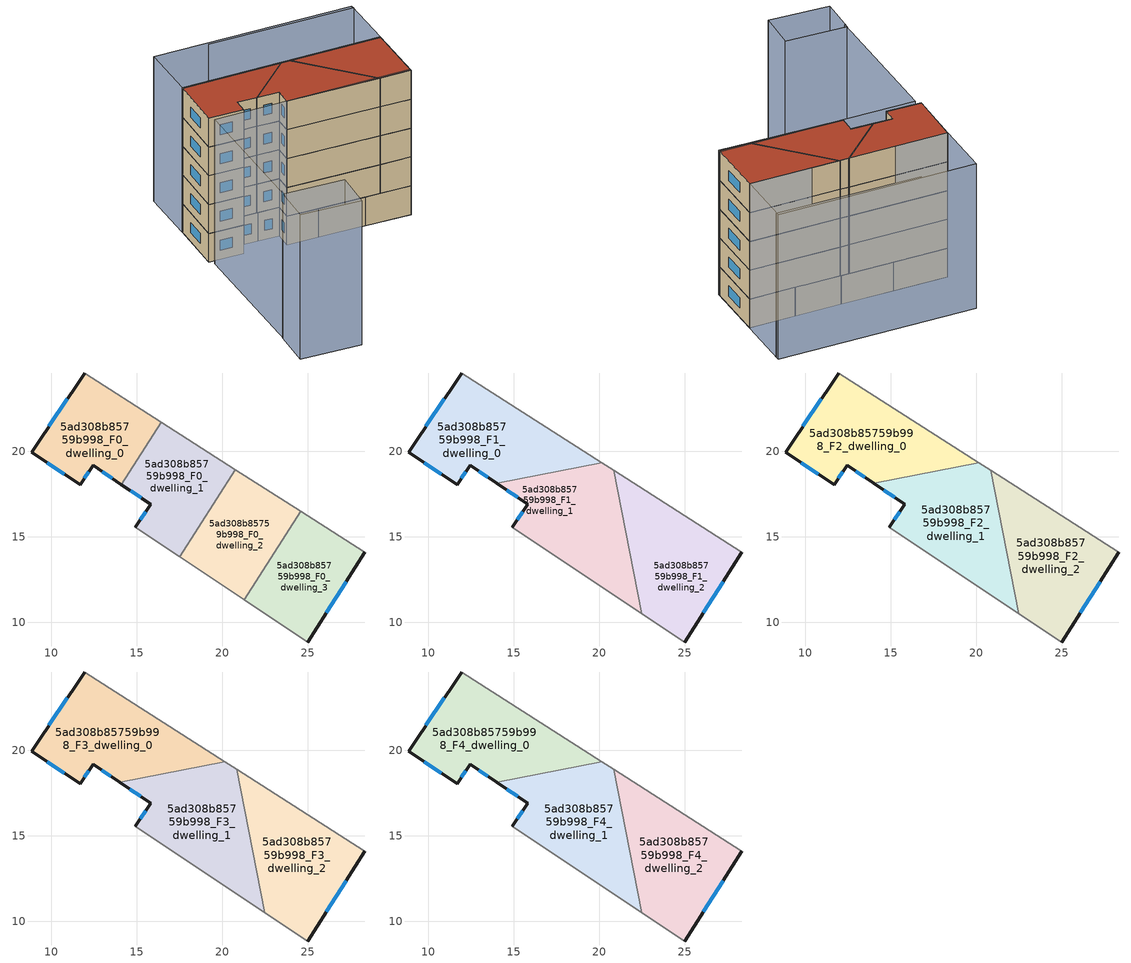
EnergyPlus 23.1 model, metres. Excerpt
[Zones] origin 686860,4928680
5ad308b85759b998_F0_dwelling_0
 floor ground (EU_floor_Construction): 14.11,18.05 16.44,21.7 11.96,24.57 8.86,19.95 11.7,18.05 12.45,19.17 z0
 wall outside (EU_wall_Construction): 14.11,18.05 12.45,19.17 11.7,18.05 8.86,19.95 11.96,24.57 z0:3
 wall adiabatic (EU_wall_Construction): 11.96,24.57 16.44,21.7 z0:3
 wall to 5ad308b85759b998_F0_dwelling_1 (EU_wall_Construction): 16.44,21.7 14.11,18.05 z0:3
 window (EU_Window_Construction): 9.87,21.45 10.95,23.07 / 13.57,18.42 12.99,18.81 / 12.2,18.8 11.94,18.41 / 10.77,18.67 9.78,19.33 z0.98:2.02
5ad308b85759b998_F0_dwelling_1
 floor ground (EU_floor_Construction): 17.5,13.83 20.77,18.93 16.44,21.7 14.11,18.05 15.82,16.91 14.91,15.55 z0
 wall outside (EU_wall_Construction): 14.91,15.55 15.82,16.91 14.11,18.05 z0:3
 wall to 5ad308b85759b998_F0_dwelling_2 (EU_wall_Construction): 20.77,18.93 17.5,13.83 z0:3
 wall adiabatic (EU_wall_Construction): 17.5,13.83 14.91,15.55 / 16.44,21.7 20.77,18.93 z0:3
 window (EU_Window_Construction): 15.2,15.99 15.52,16.47 / 15.26,17.28 14.66,17.68 z0.98:2.02
5ad308b85759b998_F0_dwelling_2
 floor ground (EU_floor_Construction): 21.27,11.33 24.57,16.49 20.77,18.93 17.5,13.83 z0
 wall adiabatic (EU_wall_Construction): 20.77,18.93 24.57,16.49 / 21.27,11.33 17.5,13.83 z0:3
 wall to 5ad308b85759b998_F0_dwelling_3 (EU_wall_Construction): 24.57,16.49 21.27,11.33 z0:3
5ad308b85759b998_F0_dwelling_3
 floor ground (EU_floor_Construction): 24.99,8.86 28.33,14.09 24.57,16.49 21.27,11.33 z0
 wall outside (EU_wall_Construction): 28.33,14.09 24.99,8.86 z0:3
 wall adiabatic (EU_wall_Construction): 24.57,16.49 28.33,14.09 / 24.99,8.86 21.27,11.33 z0:3
 window (EU_Window_Construction): 27.24,12.39 26.07,10.56 z0.98:2.02
5ad308b85759b998_F1_dwelling_0
 floor to 5ad308b85759b998_F0_dwelling_0 (EU_floor_Construction): 14.18,18.16 16.44,21.7 11.96,24.57 8.86,19.95 11.7,18.05 12.45,19.17 14,18.13 z3
 floor to 5ad308b85759b998_F0_dwelling_1 (EU_floor_Construction): 20.13,19.34 16.44,21.7 14.18,18.16 z3
 wall outside (EU_wall_Construction): 14,18.13 12.45,19.17 11.7,18.05 8.86,19.95 11.96,24.57 z3:6
 wall adiabatic (EU_wall_Construction): 11.96,24.57 20.13,19.34 z3:6
 wall to 5ad308b85759b998_F1_dwelling_1 (EU_wall_Construction): 20.13,19.34 14,18.13 z3:6
 window (EU_Window_Construction): 10.77,18.67 9.78,19.33 / 9.87,21.45 10.95,23.07 / 13.5,18.47 12.95,18.83 / 12.2,18.8 11.94,18.41 z3.98:5.02
5ad308b85759b998_F1_dwelling_1
 floor to 5ad308b85759b998_F0_dwelling_1 (EU_floor_Construction): 17.5,13.83 20.77,18.93 20.13,19.34 14.18,18.16 14.11,18.05 15.82,16.91 14.91,15.55 z3
 floor to 5ad308b85759b998_F0_dwelling_2 (EU_floor_Construction): 21.27,11.33 22.07,12.59 20.83,18.89 20.77,18.93 17.5,13.83 z3
 floor to 5ad308b85759b998_F0_dwelling_3 (EU_floor_Construction): 22.48,10.52 22.07,12.59 21.27,11.33 z3
 wall outside (EU_wall_Construction): 14.91,15.55 15.82,16.91 14,18.13 z3:6
 wall adiabatic (EU_wall_Construction): 20.13,19.34 20.83,18.89 / 22.48,10.52 14.91,15.55 z3:6
 wall to 5ad308b85759b998_F1_dwelling_2 (EU_wall_Construction): 20.83,18.89 22.48,10.52 z3:6
 window (EU_Window_Construction): 15.2,15.99 15.52,16.47 / 15.23,17.31 14.59,17.73 z3.98:5.02
5ad308b85759b998_F1_dwelling_2
 floor to 5ad308b85759b998_F0_dwelling_2 (EU_floor_Construction): 22.07,12.59 24.57,16.49 20.83,18.89 z3
 floor to 5ad308b85759b998_F0_dwelling_3 (EU_floor_Construction): 24.99,8.86 28.33,14.09 24.57,16.49 22.07,12.59 22.48,10.52 z3
 wall outside (EU_wall_Construction): 28.33,14.09 24.99,8.86 z3:6
 wall adiabatic (EU_wall_Construction): 20.83,18.89 28.33,14.09 / 24.99,8.86 22.48,10.52 z3:6
 window (EU_Window_Construction): 27.24,12.39 26.07,10.56 z3.98:5.02
5ad308b85759b998_F2_dwelling_0
 floor to 5ad308b85759b998_F1_dwelling_0 (EU_floor_Construction): 20.13,19.34 11.96,24.57 8.86,19.95 11.7,18.05 12.45,19.17 14,18.13 z6
 wall outside (EU_wall_Construction): 14,18.13 12.45,19.17 11.7,18.05 8.86,19.95 11.96,24.57 z6:9
 wall adiabatic (EU_wall_Construction): 11.96,24.57 20.13,19.34 z6:9
 wall to 5ad308b85759b998_F2_dwelling_1 (EU_wall_Construction): 20.13,19.34 14,18.13 z6:9
 window (EU_Window_Construction): 10.77,18.67 9.78,19.33 / 9.87,21.45 10.95,23.07 / 13.5,18.47 12.95,18.83 / 12.2,18.8 11.94,18.41 z6.98:8.02
5ad308b85759b998_F2_dwelling_1
 floor to 5ad308b85759b998_F1_dwelling_1 (EU_floor_Construction): 22.48,10.52 20.83,18.89 20.13,19.34 14,18.13 15.82,16.91 14.91,15.55 z6
 wall outside (EU_wall_Construction): 14.91,15.55 15.82,16.91 14,18.13 z6:9
 wall adiabatic (EU_wall_Construction): 20.13,19.34 20.83,18.89 / 22.48,10.52 14.91,15.55 z6:9
 wall to 5ad308b85759b998_F2_dwelling_2 (EU_wall_Construction): 20.83,18.89 22.48,10.52 z6:9
 window (EU_Window_Construction): 15.2,15.99 15.52,16.47 / 15.23,17.31 14.59,17.73 z6.98:8.02
5ad308b85759b998_F2_dwelling_2
 floor to 5ad308b85759b998_F1_dwelling_2 (EU_floor_Construction): 24.99,8.86 28.33,14.09 20.83,18.89 22.48,10.52 z6
 wall outside (EU_wall_Construction): 28.33,14.09 24.99,8.86 z6:9
 wall adiabatic (EU_wall_Construction): 20.83,18.89 28.33,14.09 / 24.99,8.86 22.48,10.52 z6:9
 window (EU_Window_Construction): 27.24,12.39 26.07,10.56 z6.98:8.02
5ad308b85759b998_F3_dwelling_0
 floor to 5ad308b85759b998_F2_dwelling_0 (EU_floor_Construction): 20.13,19.34 11.96,24.57 8.86,19.95 11.7,18.05 12.45,19.17 14,18.13 z9
 wall outside (EU_wall_Construction): 14,18.13 12.45,19.17 11.7,18.05 8.86,19.95 11.96,24.57 z9:12
 wall adiabatic (EU_wall_Construction): 11.96,24.57 20.13,19.34 z9:12
 wall to 5ad308b85759b998_F3_dwelling_1 (EU_wall_Construction): 20.13,19.34 14,18.13 z9:12
 window (EU_Window_Construction): 10.77,18.67 9.78,19.33 / 9.87,21.45 10.95,23.07 / 13.5,18.47 12.95,18.83 / 12.2,18.8 11.94,18.41 z9.98:11.02
5ad308b85759b998_F3_dwelling_1
 floor to 5ad308b85759b998_F2_dwelling_1 (EU_floor_Construction): 22.48,10.52 20.83,18.89 20.13,19.34 14,18.13 15.82,16.91 14.91,15.55 z9
 wall outside (EU_wall_Construction): 14.91,15.55 15.82,16.91 14,18.13 z9:12
 wall adiabatic (EU_wall_Construction): 20.13,19.34 20.83,18.89 / 22.48,10.52 14.91,15.55 z9:12
 wall to 5ad308b85759b998_F3_dwelling_2 (EU_wall_Construction): 20.83,18.89 22.48,10.52 z9:12
 window (EU_Window_Construction): 15.2,15.99 15.52,16.47 / 15.23,17.31 14.59,17.73 z9.98:11.02
5ad308b85759b998_F3_dwelling_2
 floor to 5ad308b85759b998_F2_dwelling_2 (EU_floor_Construction): 24.99,8.86 28.33,14.09 20.83,18.89 22.48,10.52 z9
 wall outside (EU_wall_Construction): 28.33,14.09 24.99,8.86 z9:12
 wall adiabatic (EU_wall_Construction): 20.83,18.89 28.33,14.09 / 24.99,8.86 22.48,10.52 z9:12
 window (EU_Window_Construction): 27.24,12.39 26.07,10.56 z9.98:11.02
5ad308b85759b998_F4_dwelling_0
 floor to 5ad308b85759b998_F3_dwelling_0 (EU_floor_Construction): 20.13,19.34 11.96,24.57 8.86,19.95 11.7,18.05 12.45,19.17 14,18.13 z12
 wall outside (EU_wall_Construction): 14,18.13 12.45,19.17 11.7,18.05 8.86,19.95 11.96,24.57 z12:15
 wall adiabatic (EU_wall_Construction): 11.96,24.57 20.13,19.34 z12:15
 wall to 5ad308b85759b998_F4_dwelling_1 (EU_wall_Construction): 20.13,19.34 14,18.13 z12:15
 window (EU_Window_Construction): 10.77,18.67 9.78,19.33 / 9.87,21.45 10.95,23.07 / 13.5,18.47 12.95,18.83 / 12.2,18.8 11.94,18.41 z12.98:14.02
 roof outside (EU_roof_Construction): 20.13,19.34 14,18.13 12.45,19.17 11.7,18.05 8.86,19.95 11.96,24.57 z15
5ad308b85759b998_F4_dwelling_1
 floor to 5ad308b85759b998_F3_dwelling_1 (EU_floor_Construction): 22.48,10.52 20.83,18.89 20.13,19.34 14,18.13 15.82,16.91 14.91,15.55 z12
 wall outside (EU_wall_Construction): 14.91,15.55 15.82,16.91 14,18.13 z12:15
 wall adiabatic (EU_wall_Construction): 20.13,19.34 20.83,18.89 / 22.48,10.52 14.91,15.55 z12:15
 wall to 5ad308b85759b998_F4_dwelling_2 (EU_wall_Construction): 20.83,18.89 22.48,10.52 z12:15
 window (EU_Window_Construction): 15.2,15.99 15.52,16.47 / 15.23,17.31 14.59,17.73 z12.98:14.02
 roof outside (EU_roof_Construction): 20.83,18.89 22.48,10.52 14.91,15.55 15.82,16.91 14,18.13 20.13,19.34 z15
5ad308b85759b998_F4_dwelling_2
 floor to 5ad308b85759b998_F3_dwelling_2 (EU_floor_Construction): 24.99,8.86 28.33,14.09 20.83,18.89 22.48,10.52 z12
 wall outside (EU_wall_Construction): 28.33,14.09 24.99,8.86 z12:15
 wall adiabatic (EU_wall_Construction): 20.83,18.89 28.33,14.09 / 24.99,8.86 22.48,10.52 z12:15
 window (EU_Window_Construction): 27.24,12.39 26.07,10.56 z12.98:14.02
 roof outside (EU_roof_Construction): 28.33,14.09 24.99,8.86 22.48,10.52 20.83,18.89 z15
shading: 1.31,7.41 8.97,19.36 / 8.97,19.36 25.09,9.02 / 31.25,18.65 19.39,26.4 / 4.19,1.26 -0.66,4.66 / -0.66,4.66 1.51,7.76 / 1.51,7.76 6.37,4.36 / 6.37,4.36 4.19,1.26 / 28.33,14.09 11.96,24.57 / 11.96,24.57 15.05,29.4 / 15.05,29.4 31.43,18.92 / 31.43,18.92 28.33,14.09 z0:15
[Building]
EU S2 Campaign: North Axis=0; Terrain=City; Solar Distribution=FullExterior
[Site:Location]
Bologna: Latitude=44.5; Longitude=11.25; Time Zone=1; Elevation=37
[SizingPeriod:WeatherFileDays]
AnnualSizingPeriod: Begin Month=1; Begin Day of Month=1; End Month=12; End Day of Month=31; Day of Week for Start Day=Monday; Use Weather File Daylight Saving Period=No; Use Weather File Rain and Snow Indicators=No
[MATERIAL]
EU_InternalMass_Material: Roughness=MediumRough; Thickness=0.1; Conductivity=1; Density=1800; Specific Heat=900; Thermal Absorptance=0.9; Solar Absorptance=0.7; Visible Absorptance=0.7
[MATERIAL:NOMASS] Roughness=MediumRough; Thermal Absorptance=0.9; Solar Absorptance=0.7; Visible Absorptance=0.7
Name | Thermal Resistance
EU_wall_NoMass | 0.905828
EU_roof_NoMass | 0.37593
EU_floor_NoMass | 0.67114
[WINDOWMATERIAL:SIMPLEGLAZINGSYSTEM]
EU_Window_SimpleGlazing: UFactor=4.52486; Solar Heat Gain Coefficient=0.85; Visible Transmittance=0.85
[CONSTRUCTION]
EU_wall_Construction: EU_wall_NoMass
EU_roof_Construction: EU_roof_NoMass
EU_floor_Construction: EU_floor_NoMass
EU_InternalMass_Construction: EU_InternalMass_Material
EU_Window_Construction: EU_Window_SimpleGlazing
[ZONE] Type=1; Multiplier=1; Ceiling Height=autocalculate; Floor Area=autocalculate; Part of Total Floor Area=Yes
Name | Volume
5ad308b85759b998_F0_dwelling_0 | 82.6003
5ad308b85759b998_F1_dwelling_0; 5ad308b85759b998_F2_dwelling_0; 5ad308b85759b998_F3_dwelling_0; 5ad308b85759b998_F4_dwelling_0 | 110.142
5ad308b85759b998_F0_dwelling_1 | 82.6084
5ad308b85759b998_F1_dwelling_1; 5ad308b85759b998_F2_dwelling_1; 5ad308b85759b998_F3_dwelling_1; 5ad308b85759b998_F4_dwelling_1 | 110.14
5ad308b85759b998_F0_dwelling_2 | 82.6062
5ad308b85759b998_F1_dwelling_2; 5ad308b85759b998_F2_dwelling_2; 5ad308b85759b998_F3_dwelling_2; 5ad308b85759b998_F4_dwelling_2 | 110.143
5ad308b85759b998_F0_dwelling_3 | 82.5981
[INTERNALMASS] Construction=EU_InternalMass_Construction
Name | Zone or ZoneList | Surface Area
5ad308b85759b998_F0_dwelling_0_EU_InternalMass | 5ad308b85759b998_F0_dwelling_0 | 27.5332
5ad308b85759b998_F0_dwelling_1_EU_InternalMass | 5ad308b85759b998_F0_dwelling_1 | 27.5361
5ad308b85759b998_F0_dwelling_2_EU_InternalMass | 5ad308b85759b998_F0_dwelling_2 | 27.535
5ad308b85759b998_F0_dwelling_3_EU_InternalMass | 5ad308b85759b998_F0_dwelling_3 | 27.5331
5ad308b85759b998_F1_dwelling_0_EU_InternalMass | 5ad308b85759b998_F1_dwelling_0 | 36.7145
5ad308b85759b998_F1_dwelling_1_EU_InternalMass | 5ad308b85759b998_F1_dwelling_1 | 36.7153
5ad308b85759b998_F1_dwelling_2_EU_InternalMass | 5ad308b85759b998_F1_dwelling_2 | 36.7143
5ad308b85759b998_F2_dwelling_0_EU_InternalMass | 5ad308b85759b998_F2_dwelling_0 | 36.7145
5ad308b85759b998_F2_dwelling_1_EU_InternalMass | 5ad308b85759b998_F2_dwelling_1 | 36.7153
5ad308b85759b998_F2_dwelling_2_EU_InternalMass | 5ad308b85759b998_F2_dwelling_2 | 36.7143
5ad308b85759b998_F3_dwelling_0_EU_InternalMass | 5ad308b85759b998_F3_dwelling_0 | 36.7145
5ad308b85759b998_F3_dwelling_1_EU_InternalMass | 5ad308b85759b998_F3_dwelling_1 | 36.7153
5ad308b85759b998_F3_dwelling_2_EU_InternalMass | 5ad308b85759b998_F3_dwelling_2 | 36.7143
5ad308b85759b998_F4_dwelling_0_EU_InternalMass | 5ad308b85759b998_F4_dwelling_0 | 36.7145
5ad308b85759b998_F4_dwelling_1_EU_InternalMass | 5ad308b85759b998_F4_dwelling_1 | 36.7153
5ad308b85759b998_F4_dwelling_2_EU_InternalMass | 5ad308b85759b998_F4_dwelling_2 | 36.7143
[OTHEREQUIPMENT] Fuel Type=Electricity; Design Level Calculation Method=Watts/Area; Power per Zone Floor Area=1; Fraction Latent=0; Fraction Radiant=0; Fraction Lost=0; Carbon Dioxide Generation Rate=0; EndUse Subcategory=EU_Step8_InternalGains
Name | Zone or ZoneList or Space or SpaceList | Schedule
EU_Step8_InternalGain_5ad308b85759b998_F0_dwelling_0_f000 | 5ad308b85759b998_F0_dwelling_0 | EU_Step8_GainSchedule_5ad308b85759b998_F0_dwelling_0_f000
EU_Step8_InternalGain_5ad308b85759b998_F0_dwelling_1_f000 | 5ad308b85759b998_F0_dwelling_1 | EU_Step8_GainSchedule_5ad308b85759b998_F0_dwelling_1_f000
EU_Step8_InternalGain_5ad308b85759b998_F0_dwelling_2_f000 | 5ad308b85759b998_F0_dwelling_2 | EU_Step8_GainSchedule_5ad308b85759b998_F0_dwelling_2_f000
EU_Step8_InternalGain_5ad308b85759b998_F0_dwelling_3_f000 | 5ad308b85759b998_F0_dwelling_3 | EU_Step8_GainSchedule_5ad308b85759b998_F0_dwelling_3_f000
EU_Step8_InternalGain_5ad308b85759b998_F1_dwelling_0_f000 | 5ad308b85759b998_F1_dwelling_0 | EU_Step8_GainSchedule_5ad308b85759b998_F1_dwelling_0_f000
EU_Step8_InternalGain_5ad308b85759b998_F1_dwelling_1_f000 | 5ad308b85759b998_F1_dwelling_1 | EU_Step8_GainSchedule_5ad308b85759b998_F1_dwelling_1_f000
EU_Step8_InternalGain_5ad308b85759b998_F1_dwelling_2_f000 | 5ad308b85759b998_F1_dwelling_2 | EU_Step8_GainSchedule_5ad308b85759b998_F1_dwelling_2_f000
EU_Step8_InternalGain_5ad308b85759b998_F2_dwelling_0_f000 | 5ad308b85759b998_F2_dwelling_0 | EU_Step8_GainSchedule_5ad308b85759b998_F2_dwelling_0_f000
EU_Step8_InternalGain_5ad308b85759b998_F2_dwelling_1_f000 | 5ad308b85759b998_F2_dwelling_1 | EU_Step8_GainSchedule_5ad308b85759b998_F2_dwelling_1_f000
EU_Step8_InternalGain_5ad308b85759b998_F2_dwelling_2_f000 | 5ad308b85759b998_F2_dwelling_2 | EU_Step8_GainSchedule_5ad308b85759b998_F2_dwelling_2_f000
EU_Step8_InternalGain_5ad308b85759b998_F3_dwelling_0_f000 | 5ad308b85759b998_F3_dwelling_0 | EU_Step8_GainSchedule_5ad308b85759b998_F3_dwelling_0_f000
EU_Step8_InternalGain_5ad308b85759b998_F3_dwelling_1_f000 | 5ad308b85759b998_F3_dwelling_1 | EU_Step8_GainSchedule_5ad308b85759b998_F3_dwelling_1_f000
EU_Step8_InternalGain_5ad308b85759b998_F3_dwelling_2_f000 | 5ad308b85759b998_F3_dwelling_2 | EU_Step8_GainSchedule_5ad308b85759b998_F3_dwelling_2_f000
EU_Step8_InternalGain_5ad308b85759b998_F4_dwelling_0_f000 | 5ad308b85759b998_F4_dwelling_0 | EU_Step8_GainSchedule_5ad308b85759b998_F4_dwelling_0_f000
EU_Step8_InternalGain_5ad308b85759b998_F4_dwelling_1_f000 | 5ad308b85759b998_F4_dwelling_1 | EU_Step8_GainSchedule_5ad308b85759b998_F4_dwelling_1_f000
EU_Step8_InternalGain_5ad308b85759b998_F4_dwelling_2_f000 | 5ad308b85759b998_F4_dwelling_2 | EU_Step8_GainSchedule_5ad308b85759b998_F4_dwelling_2_f000
[ZONEVENTILATION:DESIGNFLOWRATE] Schedule=EU_AlwaysOn; Design Flow Rate Calculation Method=AirChanges/Hour; Air Changes per Hour=0.73129; Ventilation Type=Natural; Fan Pressure Rise=0; Fan Total Efficiency=1; Constant Term Coefficient=1; Temperature Term Coefficient=0; Velocity Term Coefficient=0; Velocity Squared Term Coefficient=0; Minimum Indoor Temperature=-100; Maximum Indoor Temperature=100; Delta Temperature=-100; Minimum Outdoor Temperature=-100; Maximum Outdoor Temperature=100; Maximum Wind Speed=40
Name | Zone or ZoneList or Space or SpaceList
EU_ConstantAir_5ad308b85759b998_F0_dwelling_0 | 5ad308b85759b998_F0_dwelling_0
EU_ConstantAir_5ad308b85759b998_F0_dwelling_1 | 5ad308b85759b998_F0_dwelling_1
EU_ConstantAir_5ad308b85759b998_F0_dwelling_2 | 5ad308b85759b998_F0_dwelling_2
EU_ConstantAir_5ad308b85759b998_F0_dwelling_3 | 5ad308b85759b998_F0_dwelling_3
EU_ConstantAir_5ad308b85759b998_F1_dwelling_0 | 5ad308b85759b998_F1_dwelling_0
EU_ConstantAir_5ad308b85759b998_F1_dwelling_1 | 5ad308b85759b998_F1_dwelling_1
EU_ConstantAir_5ad308b85759b998_F1_dwelling_2 | 5ad308b85759b998_F1_dwelling_2
EU_ConstantAir_5ad308b85759b998_F2_dwelling_0 | 5ad308b85759b998_F2_dwelling_0
EU_ConstantAir_5ad308b85759b998_F2_dwelling_1 | 5ad308b85759b998_F2_dwelling_1
EU_ConstantAir_5ad308b85759b998_F2_dwelling_2 | 5ad308b85759b998_F2_dwelling_2
EU_ConstantAir_5ad308b85759b998_F3_dwelling_0 | 5ad308b85759b998_F3_dwelling_0
EU_ConstantAir_5ad308b85759b998_F3_dwelling_1 | 5ad308b85759b998_F3_dwelling_1
EU_ConstantAir_5ad308b85759b998_F3_dwelling_2 | 5ad308b85759b998_F3_dwelling_2
EU_ConstantAir_5ad308b85759b998_F4_dwelling_0 | 5ad308b85759b998_F4_dwelling_0
EU_ConstantAir_5ad308b85759b998_F4_dwelling_1 | 5ad308b85759b998_F4_dwelling_1
EU_ConstantAir_5ad308b85759b998_F4_dwelling_2 | 5ad308b85759b998_F4_dwelling_2
[HVACTEMPLATE:THERMOSTAT] Constant Heating Setpoint=20; Constant Cooling Setpoint=50
EU_HeatOnly_5ad308b85759b998_F0_dwelling_0; EU_HeatOnly_5ad308b85759b998_F0_dwelling_1; EU_HeatOnly_5ad308b85759b998_F0_dwelling_2; EU_HeatOnly_5ad308b85759b998_F0_dwelling_3; EU_HeatOnly_5ad308b85759b998_F1_dwelling_0; EU_HeatOnly_5ad308b85759b998_F1_dwelling_1; EU_HeatOnly_5ad308b85759b998_F1_dwelling_2; EU_HeatOnly_5ad308b85759b998_F2_dwelling_0; EU_HeatOnly_5ad308b85759b998_F2_dwelling_1; EU_HeatOnly_5ad308b85759b998_F2_dwelling_2; EU_HeatOnly_5ad308b85759b998_F3_dwelling_0; EU_HeatOnly_5ad308b85759b998_F3_dwelling_1; EU_HeatOnly_5ad308b85759b998_F3_dwelling_2; EU_HeatOnly_5ad308b85759b998_F4_dwelling_0; EU_HeatOnly_5ad308b85759b998_F4_dwelling_1; EU_HeatOnly_5ad308b85759b998_F4_dwelling_2
[HVACTEMPLATE:ZONE:IDEALLOADSAIRSYSTEM] System Availability Schedule=EU_AlwaysOn; Maximum Heating Supply Air Temperature=50; Minimum Cooling Supply Air Temperature=13; Maximum Heating Supply Air Humidity Ratio=0.0156; Minimum Cooling Supply Air Humidity Ratio=0.0077; Heating Limit=NoLimit; Cooling Limit=NoLimit; Heating Availability Schedule=EU_AlwaysOn; Cooling Availability Schedule=EU_CoolingOff; Dehumidification Control Type=ConstantSensibleHeatRatio; Cooling Sensible Heat Ratio=0.7; Dehumidification Setpoint=60; Humidification Control Type=None; Humidification Setpoint=30; Outdoor Air Method=None; Outdoor Air Flow Rate per Person=0.00944; Outdoor Air Flow Rate per Zone Floor Area=0; Outdoor Air Flow Rate per Zone=0; Demand Controlled Ventilation Type=None; Outdoor Air Economizer Type=NoEconomizer; Heat Recovery Type=None; Sensible Heat Recovery Effectiveness=0.7; Latent Heat Recovery Effectiveness=0.65
Name | Template Thermostat
5ad308b85759b998_F0_dwelling_0 | EU_HeatOnly_5ad308b85759b998_F0_dwelling_0
5ad308b85759b998_F0_dwelling_1 | EU_HeatOnly_5ad308b85759b998_F0_dwelling_1
5ad308b85759b998_F0_dwelling_2 | EU_HeatOnly_5ad308b85759b998_F0_dwelling_2
5ad308b85759b998_F0_dwelling_3 | EU_HeatOnly_5ad308b85759b998_F0_dwelling_3
5ad308b85759b998_F1_dwelling_0 | EU_HeatOnly_5ad308b85759b998_F1_dwelling_0
5ad308b85759b998_F1_dwelling_1 | EU_HeatOnly_5ad308b85759b998_F1_dwelling_1
5ad308b85759b998_F1_dwelling_2 | EU_HeatOnly_5ad308b85759b998_F1_dwelling_2
5ad308b85759b998_F2_dwelling_0 | EU_HeatOnly_5ad308b85759b998_F2_dwelling_0
5ad308b85759b998_F2_dwelling_1 | EU_HeatOnly_5ad308b85759b998_F2_dwelling_1
5ad308b85759b998_F2_dwelling_2 | EU_HeatOnly_5ad308b85759b998_F2_dwelling_2
5ad308b85759b998_F3_dwelling_0 | EU_HeatOnly_5ad308b85759b998_F3_dwelling_0
5ad308b85759b998_F3_dwelling_1 | EU_HeatOnly_5ad308b85759b998_F3_dwelling_1
5ad308b85759b998_F3_dwelling_2 | EU_HeatOnly_5ad308b85759b998_F3_dwelling_2
5ad308b85759b998_F4_dwelling_0 | EU_HeatOnly_5ad308b85759b998_F4_dwelling_0
5ad308b85759b998_F4_dwelling_1 | EU_HeatOnly_5ad308b85759b998_F4_dwelling_1
5ad308b85759b998_F4_dwelling_2 | EU_HeatOnly_5ad308b85759b998_F4_dwelling_2
[SIZING:ZONE] Zone Cooling Design Supply Air Temperature Input Method=SupplyAirTemperature; Zone Cooling Design Supply Air Temperature=13; Zone Heating Design Supply Air Temperature Input Method=SupplyAirTemperature; Zone Heating Design Supply Air Temperature=50; Zone Cooling Design Supply Air Humidity Ratio=0.008; Zone Heating Design Supply Air Humidity Ratio=0.008; Cooling Design Air Flow Method=DesignDay; Cooling Design Air Flow Rate=0; Cooling Minimum Air Flow per Zone Floor Area=0.000762; Cooling Minimum Air Flow=0; Cooling Minimum Air Flow Fraction=0.2; Heating Design Air Flow Method=DesignDay; Heating Design Air Flow Rate=0; Heating Maximum Air Flow per Zone Floor Area=0.002032; Heating Maximum Air Flow=0.141576; Heating Maximum Air Flow Fraction=0.3; Account for Dedicated Outdoor Air System=No; Dedicated Outdoor Air System Control Strategy=NeutralSupplyAir; Dedicated Outdoor Air Low Setpoint Temperature for Design=autosize; Dedicated Outdoor Air High Setpoint Temperature for Design=autosize; Zone Load Sizing Method=Sensible Load Only No Latent Load; Zone Latent Cooling Design Supply Air Humidity Ratio Input Method=HumidityRatioDifference; Zone Cooling Design Supply Air Humidity Ratio Difference=0.005; Zone Latent Heating Design Supply Air Humidity Ratio Input Method=HumidityRatioDifference; Zone Humidification Design Supply Air Humidity Ratio Difference=0.005
5ad308b85759b998_F0_dwelling_0; 5ad308b85759b998_F0_dwelling_1; 5ad308b85759b998_F0_dwelling_2; 5ad308b85759b998_F0_dwelling_3; 5ad308b85759b998_F1_dwelling_0; 5ad308b85759b998_F1_dwelling_1; 5ad308b85759b998_F1_dwelling_2; 5ad308b85759b998_F2_dwelling_0; 5ad308b85759b998_F2_dwelling_1; 5ad308b85759b998_F2_dwelling_2; 5ad308b85759b998_F3_dwelling_0; 5ad308b85759b998_F3_dwelling_1; 5ad308b85759b998_F3_dwelling_2; 5ad308b85759b998_F4_dwelling_0; 5ad308b85759b998_F4_dwelling_1; 5ad308b85759b998_F4_dwelling_2
[SCHEDULE:CONSTANT]
Name | Hourly Value
EU_AlwaysOn | 1
EU_CoolingOff | 0
[SCHEDULE:FILE] Column Number=1; Rows to Skip at Top=0; Number of Hours of Data=8760; Column Separator=Comma; Interpolate to Timestep=No; Minutes per Item=60; Adjust Schedule for Daylight Savings=Yes
Name | File
EU_Step8_GainSchedule_5ad308b85759b998_F0_dwelling_0_f000 | ../../schedules/5ad308b85759b998/5ad308b85759b998_F0_dwelling_0_f000_gain.csv
EU_Step8_GainSchedule_5ad308b85759b998_F0_dwelling_1_f000 | ../../schedules/5ad308b85759b998/5ad308b85759b998_F0_dwelling_1_f000_gain.csv
EU_Step8_GainSchedule_5ad308b85759b998_F0_dwelling_2_f000 | ../../schedules/5ad308b85759b998/5ad308b85759b998_F0_dwelling_2_f000_gain.csv
EU_Step8_GainSchedule_5ad308b85759b998_F0_dwelling_3_f000 | ../../schedules/5ad308b85759b998/5ad308b85759b998_F0_dwelling_3_f000_gain.csv
EU_Step8_GainSchedule_5ad308b85759b998_F1_dwelling_0_f000 | ../../schedules/5ad308b85759b998/5ad308b85759b998_F1_dwelling_0_f000_gain.csv
EU_Step8_GainSchedule_5ad308b85759b998_F1_dwelling_1_f000 | ../../schedules/5ad308b85759b998/5ad308b85759b998_F1_dwelling_1_f000_gain.csv
EU_Step8_GainSchedule_5ad308b85759b998_F1_dwelling_2_f000 | ../../schedules/5ad308b85759b998/5ad308b85759b998_F1_dwelling_2_f000_gain.csv
EU_Step8_GainSchedule_5ad308b85759b998_F2_dwelling_0_f000 | ../../schedules/5ad308b85759b998/5ad308b85759b998_F2_dwelling_0_f000_gain.csv
EU_Step8_GainSchedule_5ad308b85759b998_F2_dwelling_1_f000 | ../../schedules/5ad308b85759b998/5ad308b85759b998_F2_dwelling_1_f000_gain.csv
EU_Step8_GainSchedule_5ad308b85759b998_F2_dwelling_2_f000 | ../../schedules/5ad308b85759b998/5ad308b85759b998_F2_dwelling_2_f000_gain.csv
EU_Step8_GainSchedule_5ad308b85759b998_F3_dwelling_0_f000 | ../../schedules/5ad308b85759b998/5ad308b85759b998_F3_dwelling_0_f000_gain.csv
EU_Step8_GainSchedule_5ad308b85759b998_F3_dwelling_1_f000 | ../../schedules/5ad308b85759b998/5ad308b85759b998_F3_dwelling_1_f000_gain.csv
EU_Step8_GainSchedule_5ad308b85759b998_F3_dwelling_2_f000 | ../../schedules/5ad308b85759b998/5ad308b85759b998_F3_dwelling_2_f000_gain.csv
EU_Step8_GainSchedule_5ad308b85759b998_F4_dwelling_0_f000 | ../../schedules/5ad308b85759b998/5ad308b85759b998_F4_dwelling_0_f000_gain.csv
EU_Step8_GainSchedule_5ad308b85759b998_F4_dwelling_1_f000 | ../../schedules/5ad308b85759b998/5ad308b85759b998_F4_dwelling_1_f000_gain.csv
EU_Step8_GainSchedule_5ad308b85759b998_F4_dwelling_2_f000 | ../../schedules/5ad308b85759b998/5ad308b85759b998_F4_dwelling_2_f000_gain.csv
